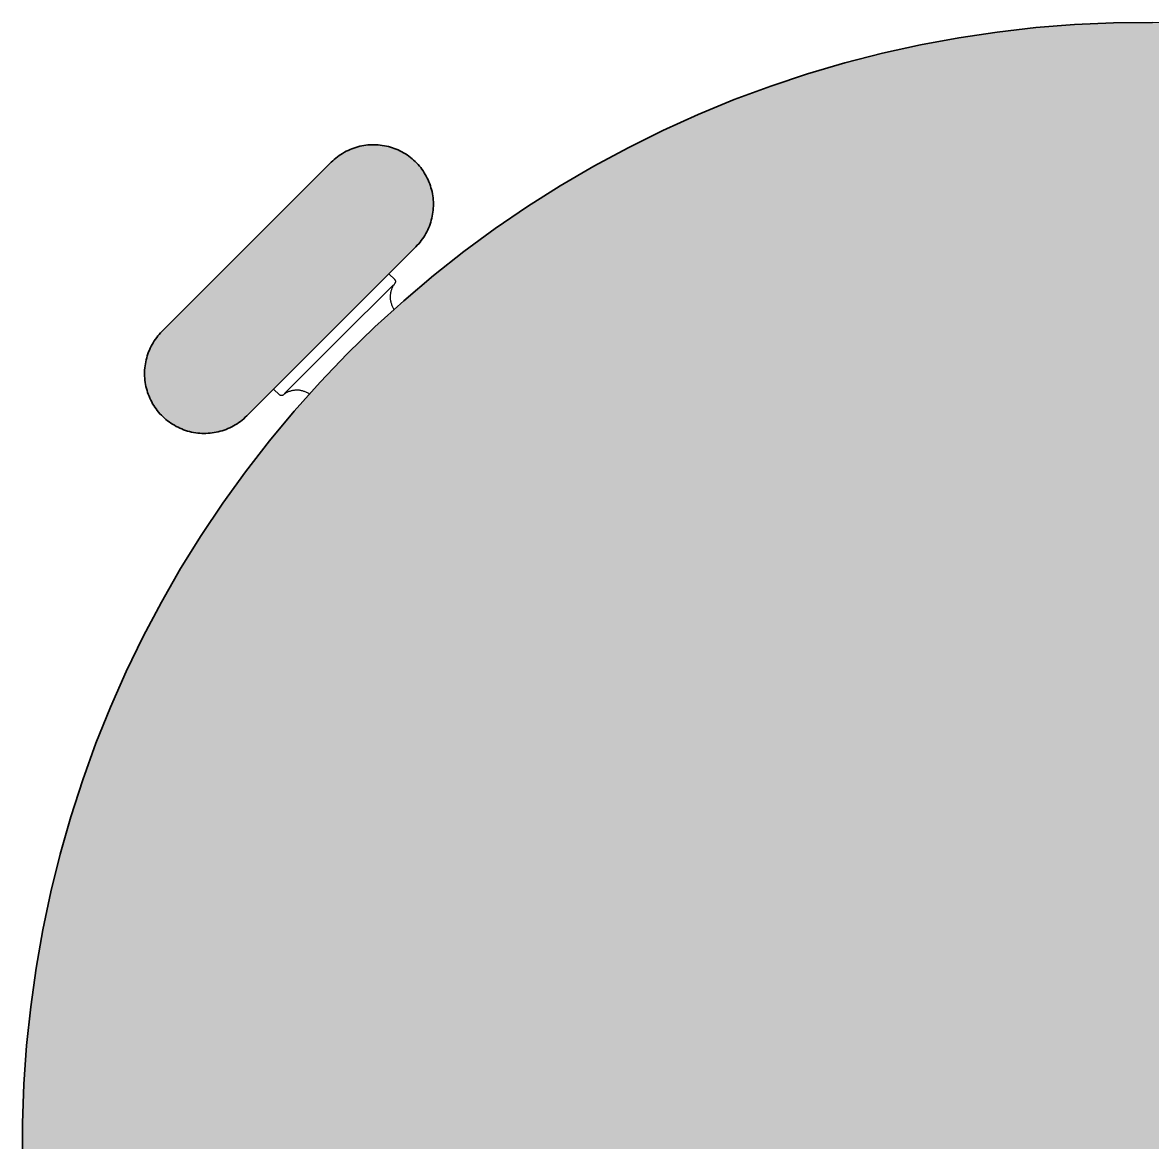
# Model space of a CAD drawing. Header units: millimetres. Extents: x 0 to 1296, y 0 to 460.
# Drawn here: x 883.7 to 1091.4, y 241.2 to 447.2 of the extents above; entities that cross this region are included whole.
import ezdxf

# ---------------------------------------------------------------- set-up
doc = ezdxf.new("R2010")
doc.units = ezdxf.units.MM
doc.layers.add('Blocks', color=7, linetype='Continuous')
doc.layers.add('Blocks$Fill', color=7, linetype='Continuous', true_color=0xffffff)
doc.layers.add('Blocks$Inner', color=7, linetype='Continuous', lineweight=25, true_color=0x007f00)
doc.layers.add('Blocks$Outline', color=7, linetype='Continuous', lineweight=35, true_color=0xff3f3f)

# ---------------------------------------------------------------- blocks, each defined once
blk = doc.blocks.new('Ray Stool Top')
at = {"layer": 'Blocks$Fill', "extrusion": (0, 0, -1)}
for points in [[(237.77, 220.92), (230.61, 220.98), (223.47, 220.79), (216.33, 220.36), (209.21, 219.68), (202.12, 218.75), (195.07, 217.57), (188.06, 216.16), (181.1, 214.5), (174.21, 212.6), (167.39, 210.46), (160.64, 208.08), (153.98, 205.48), (147.42, 202.64), (140.96, 199.58), (134.61, 196.29), (128.37, 192.79), (122.26, 189.07), (116.29, 185.14), (110.45, 181.01), (104.76, 176.68), (99.23, 172.15), (93.85, 167.43), (88.65, 162.53), (83.61, 157.46), (78.76, 152.21), (74.09, 146.79), (69.61, 141.22), (65.33, 135.49), (61.24, 129.62), (57.37, 123.61), (53.7, 117.47), (50.25, 111.21), (47.03, 104.83), (44.02, 98.34), (41.24, 91.75), (38.69, 85.07), (36.37, 78.3), (34.3, 71.46), (32.45, 64.55), (30.85, 57.58), (29.5, 50.56), (28.39, 43.5), (27.52, 36.4), (26.9, 29.28), (26.53, 22.14), (26.4, 14.99), (26.53, 7.84), (26.9, 0.7), (27.52, -6.43), (28.39, -13.53), (29.5, -20.59), (30.85, -27.61), (32.45, -34.58), (34.3, -41.49), (36.37, -48.33), (38.69, -55.1), (41.24, -61.78), (44.02, -68.37), (47.03, -74.85), (50.25, -81.23), (53.7, -87.5), (57.37, -93.64), (61.24, -99.65), (65.33, -105.52), (69.61, -111.24), (74.09, -116.82), (78.76, -122.23), (83.61, -127.48), (88.65, -132.56), (93.85, -137.46), (99.23, -142.18), (104.76, -146.71), (110.45, -151.04), (116.29, -155.17), (122.26, -159.1), (128.37, -162.82), (134.61, -166.32), (140.96, -169.6), (147.42, -172.67), (153.98, -175.5), (160.64, -178.11), (167.39, -180.48), (174.21, -182.62), (181.1, -184.52), (188.06, -186.18), (195.07, -187.6), (202.12, -188.78), (209.21, -189.7), (216.33, -190.39), (223.47, -190.82), (230.61, -191.01), (237.77, -190.94), (244.91, -190.63), (252.04, -190.08), (259.14, -189.27), (266.22, -188.22), (273.25, -186.92), (280.23, -185.38), (287.16, -183.6), (294.02, -181.58), (300.8, -179.33), (307.5, -176.84), (314.12, -174.11), (320.63, -171.16), (327.04, -167.99), (333.33, -164.59), (339.5, -160.98), (345.55, -157.16), (351.45, -153.13), (357.22, -148.9), (362.83, -144.47), (368.28, -139.84), (373.58, -135.03), (378.7, -130.04), (383.64, -124.88), (388.41, -119.55), (392.98, -114.05), (397.36, -108.4), (401.55, -102.6), (405.52, -96.66), (409.3, -90.58), (412.85, -84.38), (416.19, -78.06), (419.31, -71.62), (422.2, -65.08), (424.87, -58.45), (427.3, -51.72), (429.5, -44.92), (431.46, -38.04), (433.18, -31.1), (434.66, -24.11), (435.89, -17.06), (436.88, -9.98), (437.63, -2.87), (438.12, 4.26), (438.37, 11.41), (438.37, 18.56), (438.12, 25.71), (437.63, 32.84), (436.88, 39.95), (435.89, 47.04), (434.66, 54.08), (433.18, 61.07), (431.46, 68.02), (429.5, 74.89), (427.3, 81.7), (424.87, 88.42), (422.2, 95.06), (419.31, 101.6), (416.19, 108.03), (412.85, 114.35), (409.3, 120.56), (405.52, 126.63), (401.55, 132.57), (397.36, 138.37), (392.98, 144.02), (388.41, 149.52), (383.64, 154.85), (378.7, 160.02), (373.58, 165.01), (368.28, 169.82), (362.83, 174.44), (357.22, 178.87), (351.45, 183.1), (345.55, 187.13), (339.5, 190.96), (333.33, 194.57), (327.04, 197.96), (320.63, 201.14), (314.12, 204.09), (307.5, 206.81), (300.8, 209.3), (294.02, 211.56), (287.16, 213.58), (280.23, 215.36), (273.25, 216.9), (266.22, 218.19), (259.14, 219.24), (252.04, 220.05), (244.91, 220.61)], [(374.11, 198.52), (373.73, 198.52), (373.35, 198.51), (372.97, 198.49), (372.59, 198.45), (372.22, 198.4), (371.84, 198.34), (371.47, 198.27), (371.1, 198.18), (370.73, 198.08), (370.37, 197.96), (370.01, 197.84), (369.66, 197.7), (369.31, 197.55), (368.97, 197.39), (368.63, 197.22), (368.3, 197.03), (367.97, 196.83), (367.65, 196.63), (367.34, 196.41), (367.04, 196.18), (366.75, 195.94), (366.46, 195.69), (366.18, 195.43), (365.91, 195.16), (365.65, 194.89), (365.4, 194.6), (365.16, 194.3), (364.94, 194), (364.72, 193.69), (364.51, 193.37), (364.31, 193.05), (364.13, 192.72), (363.95, 192.38), (363.79, 192.04), (363.64, 191.69), (363.51, 191.33), (363.38, 190.97), (363.27, 190.61), (363.17, 190.25), (363.08, 189.88), (363, 189.5), (362.94, 189.13), (362.89, 188.75), (362.86, 188.37), (362.83, 188), (362.82, 187.62), (362.83, 187.24), (362.84, 186.86), (362.87, 186.48), (362.92, 186.1), (362.97, 185.72), (363.04, 185.35), (363.12, 184.98), (363.22, 184.61), (363.32, 184.25), (363.44, 183.89), (363.57, 183.53), (363.72, 183.18), (363.87, 182.83), (364.04, 182.49), (364.22, 182.16), (364.41, 181.83), (364.61, 181.51), (364.83, 181.19), (365.05, 180.89), (365.28, 180.59), (365.53, 180.3), (365.78, 180.02), (366.05, 179.74), (371, 174.79), (392.21, 153.58), (397.16, 148.63), (397.43, 148.37), (397.71, 148.11), (398, 147.87), (398.3, 147.63), (398.61, 147.41), (398.92, 147.2), (399.25, 146.99), (399.57, 146.8), (399.91, 146.62), (400.25, 146.46), (400.6, 146.3), (400.95, 146.16), (401.3, 146.03), (401.66, 145.91), (402.03, 145.8), (402.4, 145.71), (402.77, 145.62), (403.14, 145.56), (403.52, 145.5), (403.89, 145.46), (404.27, 145.43), (404.65, 145.41), (405.03, 145.41), (405.41, 145.42), (405.79, 145.44), (406.17, 145.48), (406.54, 145.53), (406.92, 145.59), (407.29, 145.66), (407.66, 145.75), (408.03, 145.85), (408.39, 145.96), (408.75, 146.09), (409.1, 146.23), (409.45, 146.38), (409.79, 146.54), (410.13, 146.71), (410.46, 146.9), (410.79, 147.09), (411.11, 147.3), (411.42, 147.52), (411.72, 147.75), (412.02, 147.99), (412.3, 148.24), (412.58, 148.5), (412.85, 148.77), (413.11, 149.04), (413.36, 149.33), (413.6, 149.62), (413.82, 149.93), (414.04, 150.24), (414.25, 150.56), (414.45, 150.88), (414.63, 151.21), (414.81, 151.55), (414.97, 151.89), (415.12, 152.24), (415.26, 152.6), (415.38, 152.95), (415.49, 153.32), (415.59, 153.68), (415.68, 154.05), (415.76, 154.42), (415.82, 154.8), (415.87, 155.18), (415.9, 155.55), (415.93, 155.93), (415.94, 156.31), (415.93, 156.69), (415.92, 157.07), (415.89, 157.45), (415.84, 157.83), (415.79, 158.2), (415.72, 158.58), (415.64, 158.95), (415.55, 159.32), (415.44, 159.68), (415.32, 160.04), (415.19, 160.4), (415.04, 160.75), (414.89, 161.09), (414.72, 161.44), (414.54, 161.77), (414.35, 162.1), (414.15, 162.42), (413.94, 162.73), (413.71, 163.04), (413.48, 163.34), (413.23, 163.63), (412.98, 163.91), (412.71, 164.19), (381.6, 195.3), (381.33, 195.56), (381.05, 195.82), (380.76, 196.06), (380.46, 196.3), (380.15, 196.52), (379.84, 196.73), (379.51, 196.93), (379.19, 197.12), (378.85, 197.3), (378.51, 197.47), (378.16, 197.63), (377.81, 197.77), (377.46, 197.9), (377.1, 198.02), (376.73, 198.13), (376.36, 198.22), (375.99, 198.3), (375.62, 198.37), (375.24, 198.43), (374.87, 198.47), (374.49, 198.5)]]:
    blk.add_hatch(color=256, dxfattribs=at).paths.add_polyline_path(points, flags=0)
at = {"layer": 'Blocks$Inner'}
for p, q in [((-244.91, 220.61), (-252.04, 220.05)), ((-237.77, 220.92), (-244.91, 220.61)), ((-230.61, 220.98), (-237.77, 220.92)), ((-223.47, 220.79), (-230.61, 220.98)), ((-266.22, 218.19), (-273.25, 216.9)), ((-259.14, 219.24), (-266.22, 218.19)), ((-252.04, 220.05), (-259.14, 219.24)), ((-273.25, 216.9), (-280.23, 215.36)), ((-280.23, 215.36), (-287.16, 213.58)), ((-287.16, 213.58), (-294.02, 211.56)), ((-294.02, 211.56), (-300.8, 209.3)), ((-300.8, 209.3), (-307.5, 206.81)), ((-307.5, 206.81), (-314.12, 204.09)), ((-314.12, 204.09), (-320.63, 201.14)), ((-320.63, 201.14), (-327.04, 197.96)), ((-378.85, 197.3), (-378.51, 197.47)), ((-378.51, 197.47), (-378.16, 197.63)), ((-378.16, 197.63), (-377.81, 197.77)), ((-377.81, 197.77), (-377.46, 197.9)), ((-377.46, 197.9), (-377.1, 198.02)), ((-377.1, 198.02), (-376.73, 198.13)), ((-376.73, 198.13), (-376.36, 198.22)), ((-376.36, 198.22), (-375.99, 198.3)), ((-375.99, 198.3), (-375.62, 198.37)), ((-375.62, 198.37), (-375.24, 198.43)), ((-375.24, 198.43), (-374.87, 198.47)), ((-374.87, 198.47), (-374.49, 198.5)), ((-374.49, 198.5), (-374.11, 198.52)), ((-374.11, 198.52), (-373.73, 198.52)), ((-373.73, 198.52), (-373.35, 198.51)), ((-373.35, 198.51), (-372.97, 198.49)), ((-372.97, 198.49), (-372.59, 198.45)), ((-372.59, 198.45), (-372.22, 198.4)), ((-372.22, 198.4), (-371.84, 198.34)), ((-371.84, 198.34), (-371.47, 198.27)), ((-371.47, 198.27), (-371.1, 198.18)), ((-371.1, 198.18), (-370.73, 198.08)), ((-370.73, 198.08), (-370.37, 197.96)), ((-370.37, 197.96), (-370.01, 197.84)), ((-370.01, 197.84), (-369.66, 197.7)), ((-369.66, 197.7), (-369.31, 197.55)), ((-369.31, 197.55), (-368.97, 197.39)), ((-368.97, 197.39), (-368.63, 197.22)), ((-327.04, 197.96), (-333.33, 194.57)), ((-412.71, 164.19), (-381.6, 195.3)), ((-381.6, 195.3), (-381.33, 195.56)), ((-381.33, 195.56), (-381.05, 195.82)), ((-381.05, 195.82), (-380.76, 196.06)), ((-380.76, 196.06), (-380.46, 196.3)), ((-380.46, 196.3), (-380.15, 196.52)), ((-380.15, 196.52), (-379.84, 196.73)), ((-379.84, 196.73), (-379.51, 196.93)), ((-379.51, 196.93), (-379.19, 197.12)), ((-379.19, 197.12), (-378.85, 197.3)), ((-368.63, 197.22), (-368.3, 197.03)), ((-368.3, 197.03), (-367.97, 196.83)), ((-367.97, 196.83), (-367.65, 196.63)), ((-367.65, 196.63), (-367.34, 196.41)), ((-367.34, 196.41), (-367.04, 196.18)), ((-367.04, 196.18), (-366.75, 195.94)), ((-366.75, 195.94), (-366.46, 195.69)), ((-366.46, 195.69), (-366.18, 195.43)), ((-366.18, 195.43), (-365.91, 195.16)), ((-365.91, 195.16), (-365.65, 194.89)), ((-365.65, 194.89), (-365.4, 194.6)), ((-365.4, 194.6), (-365.16, 194.3)), ((-365.16, 194.3), (-364.94, 194)), ((-364.94, 194), (-364.72, 193.69)), ((-364.72, 193.69), (-364.51, 193.37)), ((-364.51, 193.37), (-364.31, 193.05)), ((-333.33, 194.57), (-339.5, 190.96)), ((-364.31, 193.05), (-364.13, 192.72)), ((-364.13, 192.72), (-363.95, 192.38)), ((-363.95, 192.38), (-363.79, 192.04)), ((-363.79, 192.04), (-363.64, 191.69)), ((-363.64, 191.69), (-363.51, 191.33)), ((-363.51, 191.33), (-363.38, 190.97)), ((-363.38, 190.97), (-363.27, 190.61)), ((-363.27, 190.61), (-363.17, 190.25)), ((-363.17, 190.25), (-363.08, 189.88)), ((-363.08, 189.88), (-363, 189.5)), ((-363, 189.5), (-362.94, 189.13)), ((-362.94, 189.13), (-362.89, 188.75)), ((-339.5, 190.96), (-345.55, 187.13)), ((-362.89, 188.75), (-362.86, 188.37)), ((-362.86, 188.37), (-362.83, 188)), ((-362.83, 187.24), (-362.84, 186.86)), ((-362.83, 188), (-362.82, 187.62)), ((-362.82, 187.62), (-362.83, 187.24)), ((-345.55, 187.13), (-351.45, 183.1)), ((-363.12, 184.98), (-363.22, 184.61)), ((-363.04, 185.35), (-363.12, 184.98)), ((-362.97, 185.72), (-363.04, 185.35)), ((-362.92, 186.1), (-362.97, 185.72)), ((-362.87, 186.48), (-362.92, 186.1)), ((-362.84, 186.86), (-362.87, 186.48)), ((-363.87, 182.83), (-364.04, 182.49)), ((-363.72, 183.18), (-363.87, 182.83)), ((-363.57, 183.53), (-363.72, 183.18)), ((-363.44, 183.89), (-363.57, 183.53)), ((-363.32, 184.25), (-363.44, 183.89)), ((-363.22, 184.61), (-363.32, 184.25)), ((-351.45, 183.1), (-357.22, 178.87)), ((-365.05, 180.89), (-365.28, 180.59)), ((-364.83, 181.19), (-365.05, 180.89)), ((-364.61, 181.51), (-364.83, 181.19)), ((-364.41, 181.83), (-364.61, 181.51)), ((-364.22, 182.16), (-364.41, 181.83)), ((-364.04, 182.49), (-364.22, 182.16)), ((-366.05, 179.74), (-371, 174.79)), ((-365.78, 180.02), (-366.05, 179.74)), ((-365.53, 180.3), (-365.78, 180.02)), ((-365.28, 180.59), (-365.53, 180.3)), ((-357.22, 178.87), (-362.83, 174.44)), ((-371, 174.79), (-392.21, 153.58)), ((-369.93, 173.72), (-371, 174.79)), ((-380.19, 162.77), (-370.19, 172.77)), ((-370.27, 172.47), (-370.34, 172.35)), ((-370.2, 172.59), (-370.27, 172.47)), ((-370.13, 172.71), (-370.2, 172.59)), ((-370.05, 172.82), (-370.13, 172.71)), ((-369.97, 172.94), (-370.05, 172.82)), ((-369.88, 173.05), (-369.97, 172.94)), ((-369.91, 173.71), (-369.93, 173.72)), ((-369.9, 173.7), (-369.91, 173.71)), ((-369.89, 173.69), (-369.9, 173.7)), ((-369.88, 173.68), (-369.89, 173.69)), ((-369.87, 173.67), (-369.88, 173.68)), ((-369.88, 173.05), (-369.87, 173.06)), ((-369.86, 173.66), (-369.87, 173.67)), ((-369.87, 173.06), (-369.86, 173.07)), ((-369.85, 173.64), (-369.86, 173.66)), ((-369.86, 173.07), (-369.85, 173.08)), ((-369.84, 173.63), (-369.85, 173.64)), ((-369.85, 173.08), (-369.84, 173.1)), ((-369.83, 173.62), (-369.84, 173.63)), ((-369.84, 173.1), (-369.83, 173.11)), ((-369.82, 173.6), (-369.83, 173.62)), ((-369.83, 173.11), (-369.82, 173.12)), ((-369.81, 173.59), (-369.82, 173.6)), ((-369.82, 173.12), (-369.81, 173.14)), ((-369.81, 173.58), (-369.81, 173.59)), ((-369.8, 173.56), (-369.81, 173.58)), ((-369.81, 173.15), (-369.8, 173.16)), ((-369.81, 173.14), (-369.81, 173.15)), ((-369.79, 173.55), (-369.8, 173.56)), ((-369.8, 173.16), (-369.79, 173.18)), ((-369.79, 173.53), (-369.79, 173.55)), ((-369.78, 173.52), (-369.79, 173.53)), ((-369.79, 173.19), (-369.78, 173.21)), ((-369.79, 173.18), (-369.79, 173.19)), ((-369.78, 173.5), (-369.78, 173.52)), ((-369.77, 173.49), (-369.78, 173.5)), ((-369.78, 173.22), (-369.77, 173.24)), ((-369.78, 173.21), (-369.78, 173.22)), ((-369.77, 173.47), (-369.77, 173.49)), ((-369.76, 173.46), (-369.77, 173.47)), ((-369.77, 173.25), (-369.76, 173.27)), ((-369.77, 173.24), (-369.77, 173.25)), ((-369.76, 173.44), (-369.76, 173.46)), ((-369.76, 173.43), (-369.76, 173.44)), ((-369.76, 173.41), (-369.76, 173.43)), ((-369.76, 173.39), (-369.76, 173.41)), ((-369.75, 173.38), (-369.76, 173.39)), ((-369.76, 173.33), (-369.75, 173.35)), ((-369.76, 173.32), (-369.76, 173.33)), ((-369.76, 173.3), (-369.76, 173.32)), ((-369.76, 173.28), (-369.76, 173.3)), ((-369.76, 173.27), (-369.76, 173.28)), ((-369.75, 173.36), (-369.75, 173.38)), ((-369.75, 173.35), (-369.75, 173.36)), ((-362.83, 174.44), (-368.28, 169.82)), ((-370.77, 170.6), (-370.78, 170.46)), ((-370.78, 170.46), (-370.77, 170.32)), ((-370.76, 170.88), (-370.77, 170.74)), ((-370.77, 170.74), (-370.77, 170.6)), ((-370.74, 171.02), (-370.76, 170.88)), ((-370.72, 171.16), (-370.74, 171.02)), ((-370.7, 171.29), (-370.72, 171.16)), ((-370.67, 171.43), (-370.7, 171.29)), ((-370.64, 171.57), (-370.67, 171.43)), ((-370.6, 171.7), (-370.64, 171.57)), ((-370.55, 171.83), (-370.6, 171.7)), ((-370.51, 171.96), (-370.55, 171.83)), ((-370.45, 172.09), (-370.51, 171.96)), ((-370.4, 172.22), (-370.45, 172.09)), ((-370.34, 172.35), (-370.4, 172.22)), ((-368.28, 169.82), (-373.58, 165.01)), ((-370.77, 170.32), (-370.76, 170.18)), ((-370.76, 170.18), (-370.75, 170.04)), ((-370.75, 170.04), (-370.73, 169.91)), ((-370.73, 169.91), (-370.71, 169.77)), ((-370.71, 169.77), (-370.68, 169.63)), ((-370.68, 169.63), (-370.64, 169.5)), ((-370.64, 169.5), (-370.61, 169.36)), ((-370.61, 169.36), (-370.56, 169.23)), ((-370.56, 169.23), (-370.52, 169.1)), ((-370.52, 169.1), (-370.47, 168.97)), ((-370.47, 168.97), (-370.41, 168.84)), ((-370.41, 168.84), (-370.35, 168.71)), ((-370.35, 168.71), (-370.29, 168.59)), ((-370.29, 168.59), (-370.22, 168.47)), ((-370.22, 168.47), (-370.14, 168.35)), ((-370.14, 168.35), (-370.07, 168.23)), ((-412.98, 163.91), (-412.71, 164.19)), ((-373.58, 165.01), (-378.7, 160.02)), ((-414.54, 161.77), (-414.35, 162.1)), ((-414.35, 162.1), (-414.15, 162.42)), ((-414.15, 162.42), (-413.94, 162.73)), ((-413.94, 162.73), (-413.71, 163.04)), ((-413.71, 163.04), (-413.48, 163.34)), ((-413.48, 163.34), (-413.23, 163.63)), ((-413.23, 163.63), (-412.98, 163.91)), ((-390.18, 152.78), (-380.19, 162.77)), ((-415.44, 159.68), (-415.32, 160.04)), ((-415.32, 160.04), (-415.19, 160.4)), ((-415.19, 160.4), (-415.04, 160.75)), ((-415.04, 160.75), (-414.89, 161.09)), ((-414.89, 161.09), (-414.72, 161.44)), ((-414.72, 161.44), (-414.54, 161.77)), ((-378.7, 160.02), (-383.64, 154.85)), ((-415.84, 157.83), (-415.79, 158.2)), ((-415.79, 158.2), (-415.72, 158.58)), ((-415.72, 158.58), (-415.64, 158.95)), ((-415.64, 158.95), (-415.55, 159.32)), ((-415.55, 159.32), (-415.44, 159.68)), ((-415.94, 156.31), (-415.93, 156.69)), ((-415.93, 155.93), (-415.94, 156.31)), ((-415.93, 156.69), (-415.92, 157.07)), ((-415.9, 155.55), (-415.93, 155.93)), ((-415.92, 157.07), (-415.89, 157.45)), ((-415.89, 157.45), (-415.84, 157.83)), ((-415.87, 155.18), (-415.9, 155.55)), ((-415.82, 154.8), (-415.87, 155.18)), ((-415.76, 154.42), (-415.82, 154.8)), ((-415.68, 154.05), (-415.76, 154.42)), ((-415.59, 153.68), (-415.68, 154.05)), ((-383.64, 154.85), (-388.41, 149.52)), ((-415.49, 153.32), (-415.59, 153.68)), ((-415.38, 152.95), (-415.49, 153.32)), ((-415.26, 152.6), (-415.38, 152.95)), ((-415.12, 152.24), (-415.26, 152.6)), ((-414.97, 151.89), (-415.12, 152.24)), ((-414.81, 151.55), (-414.97, 151.89)), ((-392.21, 153.58), (-397.16, 148.63)), ((-392.21, 153.58), (-391.12, 152.49)), ((-391.14, 152.51), (-391.14, 152.51)), ((-391.1, 152.48), (-391.12, 152.49)), ((-391.09, 152.46), (-391.1, 152.48)), ((-391.08, 152.45), (-391.09, 152.46)), ((-391.06, 152.44), (-391.08, 152.45)), ((-391.05, 152.43), (-391.06, 152.44)), ((-391.03, 152.43), (-391.05, 152.43)), ((-391.02, 152.42), (-391.03, 152.43)), ((-391, 152.41), (-391.02, 152.42)), ((-390.99, 152.4), (-391, 152.41)), ((-390.97, 152.39), (-390.99, 152.4)), ((-390.95, 152.39), (-390.97, 152.39)), ((-390.94, 152.38), (-390.95, 152.39)), ((-390.92, 152.38), (-390.94, 152.38)), ((-390.9, 152.37), (-390.92, 152.38)), ((-390.89, 152.37), (-390.9, 152.37)), ((-390.87, 152.36), (-390.89, 152.37)), ((-390.85, 152.36), (-390.87, 152.36)), ((-390.84, 152.36), (-390.85, 152.36)), ((-390.82, 152.36), (-390.84, 152.36)), ((-390.8, 152.36), (-390.82, 152.36)), ((-390.78, 152.36), (-390.8, 152.36)), ((-390.77, 152.36), (-390.78, 152.36)), ((-390.75, 152.36), (-390.77, 152.36)), ((-390.73, 152.36), (-390.75, 152.36)), ((-390.71, 152.36), (-390.73, 152.36)), ((-390.7, 152.36), (-390.71, 152.36)), ((-390.68, 152.36), (-390.7, 152.36)), ((-390.66, 152.37), (-390.68, 152.36)), ((-390.65, 152.37), (-390.66, 152.37)), ((-390.63, 152.38), (-390.65, 152.37)), ((-390.61, 152.38), (-390.63, 152.38)), ((-390.6, 152.39), (-390.61, 152.38)), ((-390.58, 152.4), (-390.6, 152.39)), ((-390.57, 152.4), (-390.58, 152.4)), ((-390.55, 152.41), (-390.57, 152.4)), ((-390.53, 152.42), (-390.55, 152.41)), ((-390.52, 152.43), (-390.53, 152.42)), ((-390.5, 152.44), (-390.52, 152.43)), ((-390.49, 152.45), (-390.5, 152.44)), ((-390.48, 152.46), (-390.49, 152.45)), ((-390.46, 152.47), (-390.48, 152.46)), ((-390.35, 152.55), (-390.46, 152.47)), ((-390.24, 152.64), (-390.35, 152.55)), ((-390.12, 152.71), (-390.24, 152.64)), ((-390.01, 152.79), (-390.12, 152.71)), ((-389.88, 152.86), (-390.01, 152.79)), ((-389.76, 152.92), (-389.88, 152.86)), ((-389.64, 152.99), (-389.76, 152.92)), ((-389.51, 153.04), (-389.64, 152.99)), ((-389.38, 153.1), (-389.51, 153.04)), ((-389.25, 153.14), (-389.38, 153.1)), ((-389.12, 153.19), (-389.25, 153.14)), ((-388.98, 153.23), (-389.12, 153.19)), ((-388.85, 153.26), (-388.98, 153.23)), ((-388.71, 153.29), (-388.85, 153.26)), ((-388.57, 153.31), (-388.71, 153.29)), ((-388.43, 153.33), (-388.57, 153.31)), ((-388.29, 153.35), (-388.43, 153.33)), ((-388.16, 153.36), (-388.29, 153.35)), ((-388.02, 153.36), (-388.16, 153.36)), ((-387.88, 153.37), (-388.02, 153.36)), ((-387.74, 153.36), (-387.88, 153.37)), ((-387.6, 153.35), (-387.74, 153.36)), ((-387.46, 153.34), (-387.6, 153.35)), ((-387.32, 153.32), (-387.46, 153.34)), ((-387.18, 153.3), (-387.32, 153.32)), ((-387.05, 153.27), (-387.18, 153.3)), ((-386.91, 153.23), (-387.05, 153.27)), ((-386.78, 153.2), (-386.91, 153.23)), ((-386.64, 153.15), (-386.78, 153.2)), ((-386.51, 153.11), (-386.64, 153.15)), ((-386.38, 153.05), (-386.51, 153.11)), ((-386.25, 153), (-386.38, 153.05)), ((-386.13, 152.94), (-386.25, 153)), ((-386, 152.87), (-386.13, 152.94)), ((-385.88, 152.8), (-386, 152.87)), ((-385.76, 152.73), (-385.88, 152.8)), ((-385.65, 152.65), (-385.76, 152.73)), ((-414.63, 151.21), (-414.81, 151.55)), ((-414.45, 150.88), (-414.63, 151.21)), ((-414.25, 150.56), (-414.45, 150.88)), ((-414.04, 150.24), (-414.25, 150.56)), ((-413.82, 149.93), (-414.04, 150.24)), ((-413.6, 149.62), (-413.82, 149.93)), ((-413.36, 149.33), (-413.6, 149.62)), ((-413.11, 149.04), (-413.36, 149.33)), ((-412.85, 148.77), (-413.11, 149.04)), ((-412.58, 148.5), (-412.85, 148.77)), ((-412.3, 148.24), (-412.58, 148.5)), ((-412.02, 147.99), (-412.3, 148.24)), ((-411.72, 147.75), (-412.02, 147.99)), ((-411.42, 147.52), (-411.72, 147.75)), ((-411.11, 147.3), (-411.42, 147.52)), ((-398.3, 147.63), (-398.61, 147.41)), ((-398, 147.87), (-398.3, 147.63)), ((-397.71, 148.11), (-398, 147.87)), ((-397.43, 148.37), (-397.71, 148.11)), ((-397.16, 148.63), (-397.43, 148.37)), ((-388.41, 149.52), (-392.98, 144.02)), ((-410.79, 147.09), (-411.11, 147.3)), ((-410.46, 146.9), (-410.79, 147.09)), ((-410.13, 146.71), (-410.46, 146.9)), ((-409.79, 146.54), (-410.13, 146.71)), ((-409.45, 146.38), (-409.79, 146.54)), ((-409.1, 146.23), (-409.45, 146.38)), ((-408.75, 146.09), (-409.1, 146.23)), ((-408.39, 145.96), (-408.75, 146.09)), ((-408.03, 145.85), (-408.39, 145.96)), ((-407.66, 145.75), (-408.03, 145.85)), ((-407.29, 145.66), (-407.66, 145.75)), ((-406.92, 145.59), (-407.29, 145.66)), ((-406.54, 145.53), (-406.92, 145.59)), ((-406.17, 145.48), (-406.54, 145.53)), ((-405.79, 145.44), (-406.17, 145.48)), ((-405.41, 145.42), (-405.79, 145.44)), ((-403.89, 145.46), (-404.27, 145.43)), ((-403.52, 145.5), (-403.89, 145.46)), ((-403.14, 145.56), (-403.52, 145.5)), ((-402.77, 145.62), (-403.14, 145.56)), ((-402.4, 145.71), (-402.77, 145.62)), ((-402.03, 145.8), (-402.4, 145.71)), ((-401.66, 145.91), (-402.03, 145.8)), ((-401.3, 146.03), (-401.66, 145.91)), ((-400.95, 146.16), (-401.3, 146.03)), ((-400.6, 146.3), (-400.95, 146.16)), ((-400.25, 146.46), (-400.6, 146.3)), ((-399.91, 146.62), (-400.25, 146.46)), ((-399.57, 146.8), (-399.91, 146.62)), ((-399.25, 146.99), (-399.57, 146.8)), ((-398.92, 147.2), (-399.25, 146.99)), ((-398.61, 147.41), (-398.92, 147.2)), ((-405.03, 145.41), (-405.41, 145.42)), ((-404.65, 145.41), (-405.03, 145.41)), ((-404.27, 145.43), (-404.65, 145.41)), ((-392.98, 144.02), (-397.36, 138.37)), ((-397.36, 138.37), (-401.55, 132.57)), ((-401.55, 132.57), (-405.52, 126.63)), ((-405.52, 126.63), (-409.3, 120.56)), ((-409.3, 120.56), (-412.85, 114.35)), ((-412.85, 114.35), (-416.19, 108.03)), ((-416.19, 108.03), (-419.31, 101.6)), ((-419.31, 101.6), (-422.2, 95.06)), ((-422.2, 95.06), (-424.87, 88.42)), ((-424.87, 88.42), (-427.3, 81.7)), ((-427.3, 81.7), (-429.5, 74.89)), ((-429.5, 74.89), (-431.46, 68.02)), ((-431.46, 68.02), (-433.18, 61.07)), ((-433.18, 61.07), (-434.66, 54.08)), ((-434.66, 54.08), (-435.89, 47.04)), ((-435.89, 47.04), (-436.88, 39.95)), ((-436.88, 39.95), (-437.63, 32.84)), ((-437.63, 32.84), (-438.12, 25.71)), ((-438.12, 25.71), (-438.37, 18.56)), ((-438.37, 18.56), (-438.37, 11.41))]:
    blk.add_line(p, q, dxfattribs=at)
at = {"layer": 'Blocks$Outline'}
for points in [[(-252.04, 220.05), (-244.91, 220.61)], [(-244.91, 220.61), (-237.77, 220.92)], [(-237.77, 220.92), (-230.61, 220.98)], [(-273.25, 216.9), (-266.22, 218.19)], [(-266.22, 218.19), (-259.14, 219.24)], [(-259.14, 219.24), (-252.04, 220.05)], [(-280.23, 215.36), (-273.25, 216.9)], [(-287.16, 213.58), (-280.23, 215.36)], [(-294.02, 211.56), (-287.16, 213.58)], [(-300.8, 209.3), (-294.02, 211.56)], [(-307.5, 206.81), (-300.8, 209.3)], [(-314.12, 204.09), (-307.5, 206.81)], [(-320.63, 201.14), (-314.12, 204.09)], [(-327.04, 197.96), (-320.63, 201.14)], [(-378.85, 197.3), (-378.51, 197.47)], [(-378.51, 197.47), (-378.16, 197.63)], [(-378.16, 197.63), (-377.81, 197.77)], [(-377.81, 197.77), (-377.46, 197.9)], [(-377.46, 197.9), (-377.1, 198.02)], [(-377.1, 198.02), (-376.73, 198.13)], [(-376.73, 198.13), (-376.36, 198.22)], [(-376.36, 198.22), (-375.99, 198.3)], [(-375.99, 198.3), (-375.62, 198.37)], [(-375.62, 198.37), (-375.24, 198.43)], [(-375.24, 198.43), (-374.87, 198.47)], [(-374.87, 198.47), (-374.49, 198.5)], [(-374.49, 198.5), (-374.11, 198.52)], [(-374.11, 198.52), (-373.73, 198.52)], [(-373.73, 198.52), (-373.35, 198.51)], [(-373.35, 198.51), (-372.97, 198.49)], [(-372.97, 198.49), (-372.59, 198.45)], [(-372.59, 198.45), (-372.22, 198.4)], [(-372.22, 198.4), (-371.84, 198.34)], [(-371.84, 198.34), (-371.47, 198.27)], [(-371.47, 198.27), (-371.1, 198.18)], [(-371.1, 198.18), (-370.73, 198.08)], [(-370.73, 198.08), (-370.37, 197.96)], [(-370.37, 197.96), (-370.01, 197.84)], [(-370.01, 197.84), (-369.66, 197.7)], [(-369.66, 197.7), (-369.31, 197.55)], [(-369.31, 197.55), (-368.97, 197.39)], [(-368.97, 197.39), (-368.63, 197.22)], [(-333.33, 194.57), (-327.04, 197.96)], [(-412.71, 164.19), (-381.6, 195.3)], [(-381.6, 195.3), (-381.33, 195.56)], [(-381.33, 195.56), (-381.05, 195.82)], [(-381.05, 195.82), (-380.76, 196.06)], [(-380.76, 196.06), (-380.46, 196.3)], [(-380.46, 196.3), (-380.15, 196.52)], [(-380.15, 196.52), (-379.84, 196.73)], [(-379.84, 196.73), (-379.51, 196.93)], [(-379.51, 196.93), (-379.19, 197.12)], [(-379.19, 197.12), (-378.85, 197.3)], [(-368.63, 197.22), (-368.3, 197.03)], [(-368.3, 197.03), (-367.97, 196.83)], [(-367.97, 196.83), (-367.65, 196.63)], [(-367.65, 196.63), (-367.34, 196.41)], [(-367.34, 196.41), (-367.04, 196.18)], [(-367.04, 196.18), (-366.75, 195.94)], [(-366.75, 195.94), (-366.46, 195.69)], [(-366.46, 195.69), (-366.18, 195.43)], [(-366.18, 195.43), (-365.91, 195.16)], [(-365.91, 195.16), (-365.65, 194.89)], [(-365.65, 194.89), (-365.4, 194.6)], [(-365.4, 194.6), (-365.16, 194.3)], [(-365.16, 194.3), (-364.94, 194)], [(-364.94, 194), (-364.72, 193.69)], [(-364.72, 193.69), (-364.51, 193.37)], [(-364.51, 193.37), (-364.31, 193.05)], [(-339.5, 190.96), (-333.33, 194.57)], [(-364.31, 193.05), (-364.13, 192.72)], [(-364.13, 192.72), (-363.95, 192.38)], [(-363.95, 192.38), (-363.79, 192.04)], [(-363.79, 192.04), (-363.64, 191.69)], [(-363.64, 191.69), (-363.51, 191.33)], [(-363.51, 191.33), (-363.38, 190.97)], [(-363.38, 190.97), (-363.27, 190.61)], [(-363.27, 190.61), (-363.17, 190.25)], [(-363.17, 190.25), (-363.08, 189.88)], [(-363.08, 189.88), (-363, 189.5)], [(-363, 189.5), (-362.94, 189.13)], [(-362.94, 189.13), (-362.89, 188.75)], [(-345.55, 187.13), (-339.5, 190.96)], [(-362.89, 188.75), (-362.86, 188.37)], [(-362.86, 188.37), (-362.83, 188)], [(-362.83, 187.24), (-362.84, 186.86)], [(-362.83, 188), (-362.82, 187.62)], [(-362.82, 187.62), (-362.83, 187.24)], [(-351.45, 183.1), (-345.55, 187.13)], [(-363.12, 184.98), (-363.22, 184.61)], [(-363.04, 185.35), (-363.12, 184.98)], [(-362.97, 185.72), (-363.04, 185.35)], [(-362.92, 186.1), (-362.97, 185.72)], [(-362.87, 186.48), (-362.92, 186.1)], [(-362.84, 186.86), (-362.87, 186.48)], [(-363.87, 182.83), (-364.04, 182.49)], [(-363.72, 183.18), (-363.87, 182.83)], [(-363.57, 183.53), (-363.72, 183.18)], [(-363.44, 183.89), (-363.57, 183.53)], [(-363.32, 184.25), (-363.44, 183.89)], [(-363.22, 184.61), (-363.32, 184.25)], [(-357.22, 178.87), (-351.45, 183.1)], [(-365.05, 180.89), (-365.28, 180.59)], [(-364.83, 181.19), (-365.05, 180.89)], [(-364.61, 181.51), (-364.83, 181.19)], [(-364.41, 181.83), (-364.61, 181.51)], [(-364.22, 182.16), (-364.41, 181.83)], [(-364.04, 182.49), (-364.22, 182.16)], [(-366.05, 179.74), (-371, 174.79)], [(-365.78, 180.02), (-366.05, 179.74)], [(-365.53, 180.3), (-365.78, 180.02)], [(-365.28, 180.59), (-365.53, 180.3)], [(-362.83, 174.44), (-357.22, 178.87)], [(-371, 174.79), (-392.21, 153.58)], [(-368.28, 169.82), (-362.83, 174.44)], [(-373.58, 165.01), (-368.28, 169.82)], [(-412.98, 163.91), (-412.71, 164.19)], [(-378.7, 160.02), (-373.58, 165.01)], [(-414.54, 161.77), (-414.35, 162.1)], [(-414.35, 162.1), (-414.15, 162.42)], [(-414.15, 162.42), (-413.94, 162.73)], [(-413.94, 162.73), (-413.71, 163.04)], [(-413.71, 163.04), (-413.48, 163.34)], [(-413.48, 163.34), (-413.23, 163.63)], [(-413.23, 163.63), (-412.98, 163.91)], [(-415.44, 159.68), (-415.32, 160.04)], [(-415.32, 160.04), (-415.19, 160.4)], [(-415.19, 160.4), (-415.04, 160.75)], [(-415.04, 160.75), (-414.89, 161.09)], [(-414.89, 161.09), (-414.72, 161.44)], [(-414.72, 161.44), (-414.54, 161.77)], [(-383.64, 154.85), (-378.7, 160.02)], [(-415.84, 157.83), (-415.79, 158.2)], [(-415.79, 158.2), (-415.72, 158.58)], [(-415.72, 158.58), (-415.64, 158.95)], [(-415.64, 158.95), (-415.55, 159.32)], [(-415.55, 159.32), (-415.44, 159.68)], [(-415.94, 156.31), (-415.93, 156.69)], [(-415.93, 155.93), (-415.94, 156.31)], [(-415.93, 156.69), (-415.92, 157.07)], [(-415.9, 155.55), (-415.93, 155.93)], [(-415.92, 157.07), (-415.89, 157.45)], [(-415.89, 157.45), (-415.84, 157.83)], [(-415.87, 155.18), (-415.9, 155.55)], [(-415.82, 154.8), (-415.87, 155.18)], [(-415.76, 154.42), (-415.82, 154.8)], [(-415.68, 154.05), (-415.76, 154.42)], [(-415.59, 153.68), (-415.68, 154.05)], [(-388.41, 149.52), (-383.64, 154.85)], [(-415.49, 153.32), (-415.59, 153.68)], [(-415.38, 152.95), (-415.49, 153.32)], [(-415.26, 152.6), (-415.38, 152.95)], [(-415.12, 152.24), (-415.26, 152.6)], [(-414.97, 151.89), (-415.12, 152.24)], [(-414.81, 151.55), (-414.97, 151.89)], [(-392.21, 153.58), (-397.16, 148.63)], [(-414.63, 151.21), (-414.81, 151.55)], [(-414.45, 150.88), (-414.63, 151.21)], [(-414.25, 150.56), (-414.45, 150.88)], [(-414.04, 150.24), (-414.25, 150.56)], [(-413.82, 149.93), (-414.04, 150.24)], [(-413.6, 149.62), (-413.82, 149.93)], [(-413.36, 149.33), (-413.6, 149.62)], [(-413.11, 149.04), (-413.36, 149.33)], [(-412.85, 148.77), (-413.11, 149.04)], [(-412.58, 148.5), (-412.85, 148.77)], [(-412.3, 148.24), (-412.58, 148.5)], [(-412.02, 147.99), (-412.3, 148.24)], [(-411.72, 147.75), (-412.02, 147.99)], [(-411.42, 147.52), (-411.72, 147.75)], [(-411.11, 147.3), (-411.42, 147.52)], [(-398.3, 147.63), (-398.61, 147.41)], [(-398, 147.87), (-398.3, 147.63)], [(-397.71, 148.11), (-398, 147.87)], [(-397.43, 148.37), (-397.71, 148.11)], [(-397.16, 148.63), (-397.43, 148.37)], [(-392.98, 144.02), (-388.41, 149.52)], [(-410.79, 147.09), (-411.11, 147.3)], [(-410.46, 146.9), (-410.79, 147.09)], [(-410.13, 146.71), (-410.46, 146.9)], [(-409.79, 146.54), (-410.13, 146.71)], [(-409.45, 146.38), (-409.79, 146.54)], [(-409.1, 146.23), (-409.45, 146.38)], [(-408.75, 146.09), (-409.1, 146.23)], [(-408.39, 145.96), (-408.75, 146.09)], [(-408.03, 145.85), (-408.39, 145.96)], [(-407.66, 145.75), (-408.03, 145.85)], [(-407.29, 145.66), (-407.66, 145.75)], [(-406.92, 145.59), (-407.29, 145.66)], [(-406.54, 145.53), (-406.92, 145.59)], [(-406.17, 145.48), (-406.54, 145.53)], [(-405.79, 145.44), (-406.17, 145.48)], [(-405.41, 145.42), (-405.79, 145.44)], [(-403.89, 145.46), (-404.27, 145.43)], [(-403.52, 145.5), (-403.89, 145.46)], [(-403.14, 145.56), (-403.52, 145.5)], [(-402.77, 145.62), (-403.14, 145.56)], [(-402.4, 145.71), (-402.77, 145.62)], [(-402.03, 145.8), (-402.4, 145.71)], [(-401.66, 145.91), (-402.03, 145.8)], [(-401.3, 146.03), (-401.66, 145.91)], [(-400.95, 146.16), (-401.3, 146.03)], [(-400.6, 146.3), (-400.95, 146.16)], [(-400.25, 146.46), (-400.6, 146.3)], [(-399.91, 146.62), (-400.25, 146.46)], [(-399.57, 146.8), (-399.91, 146.62)], [(-399.25, 146.99), (-399.57, 146.8)], [(-398.92, 147.2), (-399.25, 146.99)], [(-398.61, 147.41), (-398.92, 147.2)], [(-405.03, 145.41), (-405.41, 145.42)], [(-404.65, 145.41), (-405.03, 145.41)], [(-404.27, 145.43), (-404.65, 145.41)], [(-397.36, 138.37), (-392.98, 144.02)], [(-401.55, 132.57), (-397.36, 138.37)], [(-405.52, 126.63), (-401.55, 132.57)], [(-409.3, 120.56), (-405.52, 126.63)], [(-412.85, 114.35), (-409.3, 120.56)], [(-416.19, 108.03), (-412.85, 114.35)], [(-419.31, 101.6), (-416.19, 108.03)], [(-422.2, 95.06), (-419.31, 101.6)], [(-424.87, 88.42), (-422.2, 95.06)], [(-427.3, 81.7), (-424.87, 88.42)], [(-429.5, 74.89), (-427.3, 81.7)], [(-431.46, 68.02), (-429.5, 74.89)], [(-433.18, 61.07), (-431.46, 68.02)], [(-434.66, 54.08), (-433.18, 61.07)], [(-435.89, 47.04), (-434.66, 54.08)], [(-436.88, 39.95), (-435.89, 47.04)], [(-437.63, 32.84), (-436.88, 39.95)], [(-438.12, 25.71), (-437.63, 32.84)], [(-438.37, 18.56), (-438.12, 25.71)], [(-438.37, 11.41), (-438.37, 18.56)]]:
    blk.add_lwpolyline(points, dxfattribs=at)

msp = doc.modelspace()

# ---------------------------------------------------------------- block references
at = {"layer": 'Blocks'}
msp.add_blockref('Ray Stool Top', (1322.04, 226.26), dxfattribs=at)

doc.saveas('drawing.dxf')
